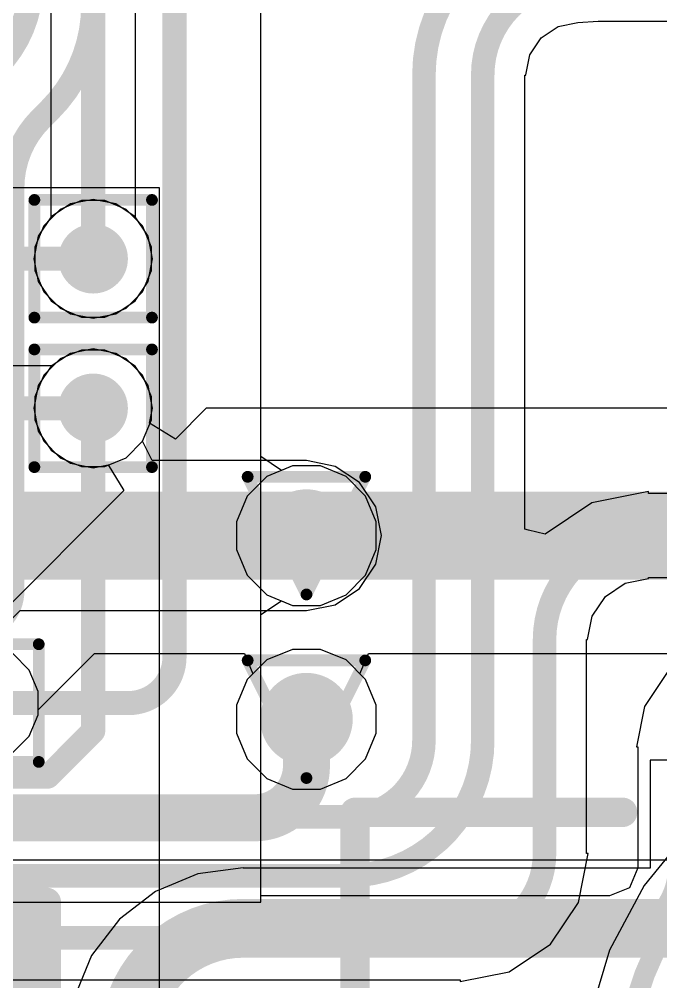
# Model space of a CAD drawing. Header units: inches. Extents: x -6 to 284, y -12 to 154.
# Drawn here: x 65.812 to 68.583, y -5.884 to -1.728 of the extents above; entities that cross this region are included whole.
import ezdxf

# ---------------------------------------------------------------- set-up
doc = ezdxf.new("R2010")
doc.units = ezdxf.units.IN
for name, color, linetype in [('Bottom Layer', 5, 'Continuous'), ('Drill Drawing', 1, 'Continuous'), ('GND-1', 16, 'Continuous'), ('GND-2', 90, 'Continuous'), ('GND-3', 216, 'Continuous'), ('GND-4', 54, 'Continuous'), ('PWR-1', 156, 'Continuous'), ('PWR-2', 130, 'Continuous'), ('Signal L1', 76, 'Continuous'), ('Signal L2', 6, 'Continuous'), ('Top Layer', 1, 'Continuous'), ('Top Overlay', 2, 'Continuous'), ('Top Paste', 8, 'Continuous'), ('Top Solder', 216, 'Continuous'), ('Via Holes', 16, 'Continuous')]:
    doc.layers.add(name, color=color, linetype=linetype)

# ---------------------------------------------------------------- blocks, each defined once
blk = doc.blocks.new('HDMI_101W_89')
at = {"layer": 'Top Overlay'}
for points in [[(-3.3021, 2.706, 0.127, 0.127, 0), (-2.1462, 2.706, 0.127, 0.127, 0)], [(-3.3021, 1.8961, 0.127, 0.127, 0), (-3.3021, 2.706, 0.127, 0.127, 0)]]:
    blk.add_lwpolyline(points, format="xyseb", dxfattribs=at)
for points in [[(-3.3338, 2.706, 0.0635, 0.0635, 1), (-3.2703, 2.706, 0.0635, 0.0635, 1)], [(-3.3338, 2.706, 0.0635, 0.0635, 1), (-3.2703, 2.706, 0.0635, 0.0635, 1)], [(-2.1779, 2.706, 0.0635, 0.0635, 1), (-2.1144, 2.706, 0.0635, 0.0635, 1)]]:
    blk.add_lwpolyline(points, format="xyseb", close=True, dxfattribs=at)
blk = doc.blocks.new('C___0402_326')
at = {"layer": 'Top Layer'}
for points in [[(-0.6985, -0.3175), (-0.6985, 0.3175), (-0.2413, 0.3175), (-0.2413, -0.3175)], [(0.2413, -0.3175), (0.2413, 0.3175), (0.6985, 0.3175), (0.6985, -0.3175)]]:
    blk.add_hatch(color=1, dxfattribs=at).paths.add_polyline_path(points)
at = {"layer": 'Top Paste'}
for points in [[(-0.6985, -0.3175), (-0.6985, 0.3175), (-0.2413, 0.3175), (-0.2413, -0.3175)], [(0.2413, -0.3175), (0.2413, 0.3175), (0.6985, 0.3175), (0.6985, -0.3175)]]:
    blk.add_hatch(color=8, dxfattribs=at).paths.add_polyline_path(points)
at = {"layer": 'Top Solder'}
for points in [[(-0.7585, -0.3775), (-0.7585, 0.3775), (-0.1813, 0.3775), (-0.1813, -0.3775)], [(0.1813, -0.3775), (0.1813, 0.3775), (0.7585, 0.3775), (0.7585, -0.3775)]]:
    blk.add_hatch(color=216, dxfattribs=at).paths.add_polyline_path(points)
at = {"layer": 'Top Overlay'}
for points in [[(-0.7874, 0.4064, 0.127, 0.127, 0), (-0.7874, -0.4064, 0.127, 0.127, 0)], [(-0.7874, 0.4064, 0.127, 0.127, 0), (-0.2794, 0.4064, 0.127, 0.127, 0)], [(0.2794, 0.4064, 0.127, 0.127, 0), (0.7874, 0.4064, 0.127, 0.127, 0)], [(0.7874, 0.4064, 0.127, 0.127, 0), (0.7874, -0.4064, 0.127, 0.127, 0)], [(-0.7874, -0.4064, 0.127, 0.127, 0), (-0.2794, -0.4064, 0.127, 0.127, 0)], [(0.2794, -0.4064, 0.127, 0.127, 0), (0.7874, -0.4064, 0.127, 0.127, 0)]]:
    blk.add_lwpolyline(points, format="xyseb", dxfattribs=at)
for points in [[(-0.8191, 0.4064, 0.0635, 0.0635, 1), (-0.7556, 0.4064, 0.0635, 0.0635, 1)], [(-0.8191, 0.4064, 0.0635, 0.0635, 1), (-0.7556, 0.4064, 0.0635, 0.0635, 1)], [(-0.3111, 0.4064, 0.0635, 0.0635, 1), (-0.2477, 0.4064, 0.0635, 0.0635, 1)], [(0.2477, 0.4064, 0.0635, 0.0635, 1), (0.3111, 0.4064, 0.0635, 0.0635, 1)], [(0.7556, 0.4064, 0.0635, 0.0635, 1), (0.8191, 0.4064, 0.0635, 0.0635, 1)], [(0.7556, 0.4064, 0.0635, 0.0635, 1), (0.8191, 0.4064, 0.0635, 0.0635, 1)], [(-0.8191, -0.4064, 0.0635, 0.0635, 1), (-0.7556, -0.4064, 0.0635, 0.0635, 1)], [(-0.8191, -0.4064, 0.0635, 0.0635, 1), (-0.7556, -0.4064, 0.0635, 0.0635, 1)], [(-0.3111, -0.4064, 0.0635, 0.0635, 1), (-0.2477, -0.4064, 0.0635, 0.0635, 1)], [(0.2477, -0.4064, 0.0635, 0.0635, 1), (0.3111, -0.4064, 0.0635, 0.0635, 1)], [(0.7556, -0.4064, 0.0635, 0.0635, 1), (0.8191, -0.4064, 0.0635, 0.0635, 1)], [(0.7556, -0.4064, 0.0635, 0.0635, 1), (0.8191, -0.4064, 0.0635, 0.0635, 1)]]:
    blk.add_lwpolyline(points, format="xyseb", close=True, dxfattribs=at)

msp = doc.modelspace()

# ---------------------------------------------------------------- hatches: boundary and pattern name
at = {"layer": 'Bottom Layer'}
h = msp.add_hatch(color=5, dxfattribs=at)
edge = h.paths.add_edge_path()
edge.add_arc((66.1318, -2.7623), 0.15, 0, 360)
h = msp.add_hatch(color=5, dxfattribs=at)
edge = h.paths.add_edge_path()
edge.add_arc((66.1318, -3.4078), 0.15, 0, 360)
h = msp.add_hatch(color=5, dxfattribs=at)
edge = h.paths.add_edge_path()
edge.add_arc((67.0531, -3.9576), 0.2, 0, 360)
h = msp.add_hatch(color=5, dxfattribs=at)
edge = h.paths.add_edge_path()
edge.add_arc((67.0531, -4.7502), 0.2, 0, 360)
at = {"layer": 'GND-1'}
h = msp.add_hatch(color=16, dxfattribs=at)
edge = h.paths.add_edge_path()
edge.add_arc((66.1318, -2.7623), 0.15, 0, 360)
h = msp.add_hatch(color=16, dxfattribs=at)
edge = h.paths.add_edge_path()
edge.add_arc((66.1318, -3.4078), 0.15, 0, 360)
h = msp.add_hatch(color=16, dxfattribs=at)
edge = h.paths.add_edge_path()
edge.add_arc((67.0531, -3.9576), 0.2, 0, 360)
h = msp.add_hatch(color=16, dxfattribs=at)
edge = h.paths.add_edge_path()
edge.add_arc((67.0531, -4.7502), 0.2, 0, 360)
at = {"layer": 'GND-2'}
h = msp.add_hatch(color=90, dxfattribs=at)
edge = h.paths.add_edge_path()
edge.add_arc((66.1318, -2.7623), 0.15, 0, 360)
h = msp.add_hatch(color=90, dxfattribs=at)
edge = h.paths.add_edge_path()
edge.add_arc((66.1318, -3.4078), 0.15, 0, 360)
h = msp.add_hatch(color=90, dxfattribs=at)
edge = h.paths.add_edge_path()
edge.add_arc((67.0531, -3.9576), 0.2, 0, 360)
h = msp.add_hatch(color=90, dxfattribs=at)
edge = h.paths.add_edge_path()
edge.add_arc((67.0531, -4.7502), 0.2, 0, 360)
at = {"layer": 'GND-3'}
h = msp.add_hatch(color=216, dxfattribs=at)
edge = h.paths.add_edge_path()
edge.add_arc((66.1318, -2.7623), 0.15, 0, 360)
h = msp.add_hatch(color=216, dxfattribs=at)
edge = h.paths.add_edge_path()
edge.add_arc((66.1318, -3.4078), 0.15, 0, 360)
h = msp.add_hatch(color=216, dxfattribs=at)
edge = h.paths.add_edge_path()
edge.add_arc((67.0531, -3.9576), 0.2, 0, 360)
h = msp.add_hatch(color=216, dxfattribs=at)
edge = h.paths.add_edge_path()
edge.add_arc((67.0531, -4.7502), 0.2, 0, 360)
at = {"layer": 'GND-4'}
h = msp.add_hatch(color=54, dxfattribs=at)
edge = h.paths.add_edge_path()
edge.add_arc((66.1318, -2.7623), 0.15, 0, 360)
h = msp.add_hatch(color=54, dxfattribs=at)
edge = h.paths.add_edge_path()
edge.add_arc((66.1318, -3.4078), 0.15, 0, 360)
h = msp.add_hatch(color=54, dxfattribs=at)
edge = h.paths.add_edge_path()
edge.add_arc((67.0531, -3.9576), 0.2, 0, 360)
h = msp.add_hatch(color=54, dxfattribs=at)
edge = h.paths.add_edge_path()
edge.add_arc((67.0531, -4.7502), 0.2, 0, 360)
at = {"layer": 'PWR-1'}
h = msp.add_hatch(color=156, dxfattribs=at)
edge = h.paths.add_edge_path()
edge.add_arc((66.1318, -2.7623), 0.15, 0, 360)
h = msp.add_hatch(color=156, dxfattribs=at)
edge = h.paths.add_edge_path()
edge.add_arc((66.1318, -3.4078), 0.15, 0, 360)
h = msp.add_hatch(color=156, dxfattribs=at)
edge = h.paths.add_edge_path()
edge.add_arc((67.0531, -3.9576), 0.2, 0, 360)
h = msp.add_hatch(color=156, dxfattribs=at)
edge = h.paths.add_edge_path()
edge.add_arc((67.0531, -4.7502), 0.2, 0, 360)
at = {"layer": 'PWR-2'}
h = msp.add_hatch(color=130, dxfattribs=at)
edge = h.paths.add_edge_path()
edge.add_arc((66.1318, -2.7623), 0.15, 0, 360)
h = msp.add_hatch(color=130, dxfattribs=at)
edge = h.paths.add_edge_path()
edge.add_arc((66.1318, -3.4078), 0.15, 0, 360)
h = msp.add_hatch(color=130, dxfattribs=at)
edge = h.paths.add_edge_path()
edge.add_arc((67.0531, -3.9576), 0.2, 0, 360)
h = msp.add_hatch(color=130, dxfattribs=at)
edge = h.paths.add_edge_path()
edge.add_arc((67.0531, -4.7502), 0.2, 0, 360)
at = {"layer": 'Signal L1'}
h = msp.add_hatch(color=76, dxfattribs=at)
edge = h.paths.add_edge_path()
edge.add_arc((66.1318, -2.7623), 0.15, 0, 360)
h = msp.add_hatch(color=76, dxfattribs=at)
edge = h.paths.add_edge_path()
edge.add_arc((66.1318, -3.4078), 0.15, 0, 360)
h = msp.add_hatch(color=76, dxfattribs=at)
edge = h.paths.add_edge_path()
edge.add_arc((67.0531, -3.9576), 0.2, 0, 360)
h = msp.add_hatch(color=76, dxfattribs=at)
edge = h.paths.add_edge_path()
edge.add_arc((67.0531, -4.7502), 0.2, 0, 360)
at = {"layer": 'Signal L2'}
h = msp.add_hatch(color=6, dxfattribs=at)
edge = h.paths.add_edge_path()
edge.add_arc((66.1318, -2.7623), 0.15, 0, 360)
h = msp.add_hatch(color=6, dxfattribs=at)
edge = h.paths.add_edge_path()
edge.add_arc((66.1318, -3.4078), 0.15, 0, 360)
h = msp.add_hatch(color=6, dxfattribs=at)
edge = h.paths.add_edge_path()
edge.add_arc((67.0531, -3.9576), 0.2, 0, 360)
h = msp.add_hatch(color=6, dxfattribs=at)
edge = h.paths.add_edge_path()
edge.add_arc((67.0531, -4.7502), 0.2, 0, 360)
at = {"layer": 'Top Layer'}
h = msp.add_hatch(color=1, dxfattribs=at)
edge = h.paths.add_edge_path()
edge.add_arc((66.1318, -2.7623), 0.15, 0, 360)
h = msp.add_hatch(color=1, dxfattribs=at)
edge = h.paths.add_edge_path()
edge.add_arc((66.1318, -3.4078), 0.15, 0, 360)
h = msp.add_hatch(color=1, dxfattribs=at)
edge = h.paths.add_edge_path()
edge.add_arc((67.0531, -3.9576), 0.2, 0, 360)
h = msp.add_hatch(color=1, dxfattribs=at)
edge = h.paths.add_edge_path()
edge.add_arc((67.0531, -4.7502), 0.2, 0, 360)
at = {"layer": 'Via Holes'}
h = msp.add_hatch(color=7, dxfattribs=at)
edge = h.paths.add_edge_path()
edge.add_arc((66.1318, -2.7623), 0.075, 0, 360)
h = msp.add_hatch(color=7, dxfattribs=at)
edge = h.paths.add_edge_path()
edge.add_arc((66.1318, -3.4078), 0.075, 0, 360)
h = msp.add_hatch(color=7, dxfattribs=at)
edge = h.paths.add_edge_path()
edge.add_arc((67.0531, -3.9576), 0.1, 0, 360)
h = msp.add_hatch(color=7, dxfattribs=at)
edge = h.paths.add_edge_path()
edge.add_arc((67.0531, -4.7502), 0.1, 0, 360)

# ---------------------------------------------------------------- linework, layer by layer
at = {"layer": 'Bottom Layer'}
for p, q in [((66.8562, -5.5408), (66.8562, -0.4943)), ((66.8562, -3.6165), (66.8562, -0.5073)), ((66.9451, -3.6759), (66.8562, -3.6165)), ((66.9931, -3.656), (66.9451, -3.6759)), ((67.1131, -3.656), (66.9931, -3.656)), ((67.2239, -3.7019), (67.1131, -3.656)), ((67.3088, -3.7868), (67.2239, -3.7019)), ((67.3547, -3.8976), (67.3088, -3.7868)), ((67.3547, -4.0176), (67.3547, -3.8976)), ((67.3088, -4.1285), (67.3547, -4.0176)), ((67.2239, -4.2133), (67.3088, -4.1285)), ((67.1131, -4.2592), (67.2239, -4.2133)), ((66.8562, -4.2988), (66.9451, -4.2394)), ((66.9451, -4.2394), (66.9931, -4.2592)), ((66.9931, -4.2592), (67.1131, -4.2592)), ((66.8562, -5.5131), (66.8562, -4.2988)), ((68.6114, -4.5486), (68.5131, -4.6957)), ((68.5131, -4.6957), (68.4785, -4.8693)), ((68.4785, -4.8693), (68.4838, -4.8693)), ((68.4838, -4.8693), (68.4838, -5.3918)), ((68.4838, -5.3918), (68.4483, -5.4776)), ((68.4838, -5.3918), (68.4838, -5.3918)), ((68.4483, -5.4776), (68.3625, -5.5131)), ((68.3625, -5.5131), (66.8562, -5.5131)), ((68.3625, -5.5131), (68.3625, -5.5131)), ((62.6215, -5.5408), (66.8562, -5.5408))]:
    msp.add_line(p, q, dxfattribs=at)
for points in [[(66.483, -4.4821, 0.1041, 0.1041, 0), (66.483, 1.6585, 0.1041, 0.1041, 0)], [(65.8631, -1.5707, 0.1067, 0.1067, -0.198912), (65.7126, -1.934, 0.1067, 0.1067, 0)], [(66.1318, -1.6676, 0.1041, 0.1041, -0.199131), (65.9441, -2.1202, 0.1041, 0.1041, 0)], [(65.9055, -2.1588, 0.1041, 0.1041, 0), (65.9441, -2.1202, 0.1041, 0.1041, 0)], [(65.7827, -2.4553, 0.1041, 0.1041, -0.198623), (65.9052, -2.1591, 0.1041, 0.1041, 0)], [(65.9052, -2.1591, 0.1041, 0.1041, -0.000278), (65.9055, -2.1588, 0.1041, 0.1041, 0)], [(65.7827, -4.1951, 0.1041, 0.1041, 0), (65.7827, -2.4553, 0.1041, 0.1041, 0)], [(65.7827, -4.1951, 0.1041, 0.1041, -0.414214), (65.6096, -4.3681, 0.1041, 0.1041, 0)], [(66.483, -4.4821, 0.1041, 0.1041, -0.414214), (66.2846, -4.6805, 0.1041, 0.1041, 0)], [(65.6426, -4.6805, 0.1041, 0.1041, 0), (66.2846, -4.6805, 0.1041, 0.1041, 0)], [(68.6651, -5.3918, 0.1016, 0.1016, -0.414214), (68.3625, -5.6944, 0.1016, 0.1016, 0)], [(63.2524, -5.6944, 0.1016, 0.1016, 0), (68.3625, -5.6944, 0.1016, 0.1016, 0)]]:
    msp.add_lwpolyline(points, format="xyseb", dxfattribs=at)
for points in [[(65.918, -2.1202, 0.0521, 0.0521, 1), (65.9701, -2.1202, 0.0521, 0.0521, 1)], [(65.918, -2.1202, 0.0521, 0.0521, 1), (65.9701, -2.1202, 0.0521, 0.0521, 1)], [(65.8791, -2.1591, 0.0521, 0.0521, 1), (65.9312, -2.1591, 0.0521, 0.0521, 1)], [(65.8791, -2.1591, 0.0521, 0.0521, 1), (65.9312, -2.1591, 0.0521, 0.0521, 1)], [(65.8795, -2.1588, 0.0521, 0.0521, 1), (65.9315, -2.1588, 0.0521, 0.0521, 1)], [(65.8795, -2.1588, 0.0521, 0.0521, 1), (65.9315, -2.1588, 0.0521, 0.0521, 1)], [(65.7566, -2.4553, 0.0521, 0.0521, 1), (65.8087, -2.4553, 0.0521, 0.0521, 1)], [(65.7566, -2.4553, 0.0521, 0.0521, 1), (65.8087, -2.4553, 0.0521, 0.0521, 1)], [(65.7566, -4.1951, 0.0521, 0.0521, 1), (65.8087, -4.1951, 0.0521, 0.0521, 1)], [(65.7566, -4.1951, 0.0521, 0.0521, 1), (65.8087, -4.1951, 0.0521, 0.0521, 1)], [(66.457, -4.4821, 0.0521, 0.0521, 1), (66.5091, -4.4821, 0.0521, 0.0521, 1)], [(66.457, -4.4821, 0.0521, 0.0521, 1), (66.5091, -4.4821, 0.0521, 0.0521, 1)], [(66.2586, -4.6805, 0.0521, 0.0521, 1), (66.3106, -4.6805, 0.0521, 0.0521, 1)], [(66.2586, -4.6805, 0.0521, 0.0521, 1), (66.3106, -4.6805, 0.0521, 0.0521, 1)], [(68.3371, -5.6944, 0.0508, 0.0508, 1), (68.3879, -5.6944, 0.0508, 0.0508, 1)], [(68.3371, -5.6944, 0.0508, 0.0508, 1), (68.3879, -5.6944, 0.0508, 0.0508, 1)]]:
    msp.add_lwpolyline(points, format="xyseb", close=True, dxfattribs=at)
at = {"layer": 'Drill Drawing'}
for points in [[(65.8778, -2.5083, 0.0508, 0.0508, 0), (66.3858, -2.5083, 0.0508, 0.0508, 0)], [(65.8778, -3.0163, 0.0508, 0.0508, 0), (65.8778, -2.5083, 0.0508, 0.0508, 0)], [(66.3858, -3.0163, 0.0508, 0.0508, 0), (66.3858, -2.5083, 0.0508, 0.0508, 0)], [(65.8778, -3.0163, 0.0508, 0.0508, 0), (66.3858, -3.0163, 0.0508, 0.0508, 0)], [(65.8778, -3.1538, 0.0508, 0.0508, 0), (66.3858, -3.1538, 0.0508, 0.0508, 0)], [(65.8778, -3.6618, 0.0508, 0.0508, 0), (65.8778, -3.1538, 0.0508, 0.0508, 0)], [(66.3858, -3.6618, 0.0508, 0.0508, 0), (66.3858, -3.1538, 0.0508, 0.0508, 0)], [(65.8778, -3.6618, 0.0508, 0.0508, 0), (66.3858, -3.6618, 0.0508, 0.0508, 0)], [(66.7991, -3.7036, 0.0508, 0.0508, 0), (67.3071, -3.7036, 0.0508, 0.0508, 0)], [(66.7991, -3.7036, 0.0508, 0.0508, 0), (67.0531, -4.2116, 0.0508, 0.0508, 0)], [(67.0531, -4.2116, 0.0508, 0.0508, 0), (67.3071, -3.7036, 0.0508, 0.0508, 0)], [(65.3886, -4.4265, 0.0508, 0.0508, 0), (65.8966, -4.4265, 0.0508, 0.0508, 0)], [(65.8966, -4.9345, 0.0508, 0.0508, 0), (65.8966, -4.4265, 0.0508, 0.0508, 0)], [(66.7991, -4.4962, 0.0508, 0.0508, 0), (67.3071, -4.4962, 0.0508, 0.0508, 0)], [(66.7991, -4.4962, 0.0508, 0.0508, 0), (67.0531, -5.0042, 0.0508, 0.0508, 0)], [(67.0531, -5.0042, 0.0508, 0.0508, 0), (67.3071, -4.4962, 0.0508, 0.0508, 0)], [(65.3886, -4.9345, 0.0508, 0.0508, 0), (65.8966, -4.9345, 0.0508, 0.0508, 0)]]:
    msp.add_lwpolyline(points, format="xyseb", dxfattribs=at)
for points in [[(65.8651, -2.5083, 0.0254, 0.0254, 1), (65.8905, -2.5083, 0.0254, 0.0254, 1)], [(65.8651, -2.5083, 0.0254, 0.0254, 1), (65.8905, -2.5083, 0.0254, 0.0254, 1)], [(66.3731, -2.5083, 0.0254, 0.0254, 1), (66.3985, -2.5083, 0.0254, 0.0254, 1)], [(66.3731, -2.5083, 0.0254, 0.0254, 1), (66.3985, -2.5083, 0.0254, 0.0254, 1)], [(65.8651, -3.0163, 0.0254, 0.0254, 1), (65.8905, -3.0163, 0.0254, 0.0254, 1)], [(65.8651, -3.0163, 0.0254, 0.0254, 1), (65.8905, -3.0163, 0.0254, 0.0254, 1)], [(66.3731, -3.0163, 0.0254, 0.0254, 1), (66.3985, -3.0163, 0.0254, 0.0254, 1)], [(66.3731, -3.0163, 0.0254, 0.0254, 1), (66.3985, -3.0163, 0.0254, 0.0254, 1)], [(65.8651, -3.1538, 0.0254, 0.0254, 1), (65.8905, -3.1538, 0.0254, 0.0254, 1)], [(65.8651, -3.1538, 0.0254, 0.0254, 1), (65.8905, -3.1538, 0.0254, 0.0254, 1)], [(66.3731, -3.1538, 0.0254, 0.0254, 1), (66.3985, -3.1538, 0.0254, 0.0254, 1)], [(66.3731, -3.1538, 0.0254, 0.0254, 1), (66.3985, -3.1538, 0.0254, 0.0254, 1)], [(65.8651, -3.6618, 0.0254, 0.0254, 1), (65.8905, -3.6618, 0.0254, 0.0254, 1)], [(65.8651, -3.6618, 0.0254, 0.0254, 1), (65.8905, -3.6618, 0.0254, 0.0254, 1)], [(66.3731, -3.6618, 0.0254, 0.0254, 1), (66.3985, -3.6618, 0.0254, 0.0254, 1)], [(66.3731, -3.6618, 0.0254, 0.0254, 1), (66.3985, -3.6618, 0.0254, 0.0254, 1)], [(66.7864, -3.7036, 0.0254, 0.0254, 1), (66.8118, -3.7036, 0.0254, 0.0254, 1)], [(66.7864, -3.7036, 0.0254, 0.0254, 1), (66.8118, -3.7036, 0.0254, 0.0254, 1)], [(67.2944, -3.7036, 0.0254, 0.0254, 1), (67.3198, -3.7036, 0.0254, 0.0254, 1)], [(67.2944, -3.7036, 0.0254, 0.0254, 1), (67.3198, -3.7036, 0.0254, 0.0254, 1)], [(67.0404, -4.2116, 0.0254, 0.0254, 1), (67.0658, -4.2116, 0.0254, 0.0254, 1)], [(67.0404, -4.2116, 0.0254, 0.0254, 1), (67.0658, -4.2116, 0.0254, 0.0254, 1)], [(65.8839, -4.4265, 0.0254, 0.0254, 1), (65.9093, -4.4265, 0.0254, 0.0254, 1)], [(65.8839, -4.4265, 0.0254, 0.0254, 1), (65.9093, -4.4265, 0.0254, 0.0254, 1)], [(66.7864, -4.4962, 0.0254, 0.0254, 1), (66.8118, -4.4962, 0.0254, 0.0254, 1)], [(66.7864, -4.4962, 0.0254, 0.0254, 1), (66.8118, -4.4962, 0.0254, 0.0254, 1)], [(67.2944, -4.4962, 0.0254, 0.0254, 1), (67.3198, -4.4962, 0.0254, 0.0254, 1)], [(67.2944, -4.4962, 0.0254, 0.0254, 1), (67.3198, -4.4962, 0.0254, 0.0254, 1)], [(65.8839, -4.9345, 0.0254, 0.0254, 1), (65.9093, -4.9345, 0.0254, 0.0254, 1)], [(65.8839, -4.9345, 0.0254, 0.0254, 1), (65.9093, -4.9345, 0.0254, 0.0254, 1)], [(67.0404, -5.0042, 0.0254, 0.0254, 1), (67.0658, -5.0042, 0.0254, 0.0254, 1)], [(67.0404, -5.0042, 0.0254, 0.0254, 1), (67.0658, -5.0042, 0.0254, 0.0254, 1)]]:
    msp.add_lwpolyline(points, format="xyseb", close=True, dxfattribs=at)
at = {"layer": 'GND-1'}
for p, q in [((66.0818, -2.5107), (65.9893, -2.549)), ((66.1818, -2.5107), (66.0818, -2.5107)), ((66.2743, -2.549), (66.1818, -2.5107)), ((65.9893, -2.549), (65.9185, -2.6198)), ((66.3451, -2.6198), (66.2743, -2.549)), ((65.9185, -2.6198), (65.8802, -2.7123)), ((66.3834, -2.7123), (66.3451, -2.6198)), ((65.8802, -2.7123), (65.8802, -2.8123)), ((66.3834, -2.8123), (66.3834, -2.7123)), ((65.8802, -2.8123), (65.9185, -2.9048)), ((66.3451, -2.9048), (66.3834, -2.8123)), ((65.9185, -2.9048), (65.9893, -2.9756)), ((66.2743, -2.9756), (66.3451, -2.9048)), ((65.9893, -2.9756), (66.0818, -3.0139)), ((66.1818, -3.0139), (66.2743, -2.9756)), ((66.0818, -3.0139), (66.1818, -3.0139)), ((66.0818, -3.1562), (65.9893, -3.1945)), ((66.1818, -3.1562), (66.0818, -3.1562)), ((66.2743, -3.1945), (66.1818, -3.1562)), ((65.9893, -3.1945), (65.9185, -3.2653)), ((66.3451, -3.2653), (66.2743, -3.1945)), ((65.9185, -3.2653), (65.8802, -3.3577)), ((66.3834, -3.3577), (66.3451, -3.2653)), ((65.8802, -3.3577), (65.8802, -3.4578)), ((66.3834, -3.4578), (66.3834, -3.3577)), ((65.8802, -3.4578), (65.9185, -3.5503)), ((66.3451, -3.5503), (66.3834, -3.4578)), ((65.9185, -3.5503), (65.9893, -3.6211)), ((66.2743, -3.6211), (66.3451, -3.5503)), ((65.9893, -3.6211), (66.0818, -3.6594)), ((66.1818, -3.6594), (66.2743, -3.6211)), ((66.9931, -3.656), (66.8823, -3.7019)), ((67.1131, -3.656), (66.9931, -3.656)), ((67.2239, -3.7019), (67.1131, -3.656)), ((66.0818, -3.6594), (66.1818, -3.6594)), ((66.8823, -3.7019), (66.7974, -3.7868)), ((67.3088, -3.7868), (67.2239, -3.7019)), ((66.7974, -3.7868), (66.7515, -3.8976)), ((67.3547, -3.8976), (67.3088, -3.7868)), ((66.7515, -3.8976), (66.7515, -4.0176)), ((67.3547, -4.0176), (67.3547, -3.8976)), ((66.7515, -4.0176), (66.7974, -4.1285)), ((67.3088, -4.1285), (67.3547, -4.0176)), ((66.7974, -4.1285), (66.8823, -4.2133)), ((67.2239, -4.2133), (67.3088, -4.1285)), ((66.8823, -4.2133), (66.9931, -4.2592)), ((67.1131, -4.2592), (67.2239, -4.2133)), ((66.9931, -4.2592), (67.1131, -4.2592)), ((65.8559, -4.538), (65.7852, -4.4672)), ((65.8942, -4.6305), (65.8559, -4.538)), ((65.8942, -4.7306), (65.8942, -4.6305)), ((65.8559, -4.823), (65.8942, -4.7306)), ((65.7852, -4.8938), (65.8559, -4.823))]:
    msp.add_line(p, q, dxfattribs=at)
at = {"layer": 'GND-2'}
for p, q in [((66.0818, -2.5107), (65.9893, -2.549)), ((66.1818, -2.5107), (66.0818, -2.5107)), ((66.2743, -2.549), (66.1818, -2.5107)), ((65.9893, -2.549), (65.9185, -2.6198)), ((66.3451, -2.6198), (66.2743, -2.549)), ((65.9185, -2.6198), (65.8802, -2.7123)), ((66.3834, -2.7123), (66.3451, -2.6198)), ((65.8802, -2.7123), (65.8802, -2.8123)), ((66.3834, -2.8123), (66.3834, -2.7123)), ((65.8802, -2.8123), (65.9185, -2.9048)), ((66.3451, -2.9048), (66.3834, -2.8123)), ((65.9185, -2.9048), (65.9893, -2.9756)), ((66.2743, -2.9756), (66.3451, -2.9048)), ((65.9893, -2.9756), (66.0818, -3.0139)), ((66.1818, -3.0139), (66.2743, -2.9756)), ((66.0818, -3.0139), (66.1818, -3.0139)), ((66.0818, -3.1562), (65.9893, -3.1945)), ((66.1818, -3.1562), (66.0818, -3.1562)), ((66.2743, -3.1945), (66.1818, -3.1562)), ((65.9893, -3.1945), (65.9185, -3.2653)), ((66.3451, -3.2653), (66.2743, -3.1945)), ((65.9185, -3.2653), (65.8802, -3.3577)), ((66.3834, -3.3577), (66.3451, -3.2653)), ((65.8802, -3.3577), (65.8802, -3.4578)), ((66.3834, -3.4578), (66.3834, -3.3577)), ((65.8802, -3.4578), (65.9185, -3.5503)), ((66.3451, -3.5503), (66.3834, -3.4578)), ((65.9185, -3.5503), (65.9893, -3.6211)), ((66.2743, -3.6211), (66.3451, -3.5503)), ((65.9893, -3.6211), (66.0818, -3.6594)), ((66.1818, -3.6594), (66.2743, -3.6211)), ((66.9931, -3.656), (66.8823, -3.7019)), ((67.1131, -3.656), (66.9931, -3.656)), ((67.2239, -3.7019), (67.1131, -3.656)), ((66.0818, -3.6594), (66.1818, -3.6594)), ((66.8823, -3.7019), (66.7974, -3.7868)), ((67.3088, -3.7868), (67.2239, -3.7019)), ((66.7974, -3.7868), (66.7515, -3.8976)), ((67.3547, -3.8976), (67.3088, -3.7868)), ((66.7515, -3.8976), (66.7515, -4.0176)), ((67.3547, -4.0176), (67.3547, -3.8976)), ((66.7515, -4.0176), (66.7974, -4.1285)), ((67.3088, -4.1285), (67.3547, -4.0176)), ((66.7974, -4.1285), (66.8823, -4.2133)), ((67.2239, -4.2133), (67.3088, -4.1285)), ((66.8823, -4.2133), (66.9931, -4.2592)), ((67.1131, -4.2592), (67.2239, -4.2133)), ((66.9931, -4.2592), (67.1131, -4.2592)), ((65.8559, -4.538), (65.7852, -4.4672)), ((65.8942, -4.6305), (65.8559, -4.538)), ((65.8942, -4.7306), (65.8942, -4.6305)), ((65.8559, -4.823), (65.8942, -4.7306)), ((65.7852, -4.8938), (65.8559, -4.823))]:
    msp.add_line(p, q, dxfattribs=at)
at = {"layer": 'GND-3'}
for p, q in [((66.0818, -2.5107), (65.9893, -2.549)), ((66.1818, -2.5107), (66.0818, -2.5107)), ((66.2743, -2.549), (66.1818, -2.5107)), ((65.9893, -2.549), (65.9185, -2.6198)), ((66.3451, -2.6198), (66.2743, -2.549)), ((65.9185, -2.6198), (65.8802, -2.7123)), ((66.3834, -2.7123), (66.3451, -2.6198)), ((65.8802, -2.7123), (65.8802, -2.8123)), ((66.3834, -2.8123), (66.3834, -2.7123)), ((65.8802, -2.8123), (65.9185, -2.9048)), ((66.3451, -2.9048), (66.3834, -2.8123)), ((65.9185, -2.9048), (65.9893, -2.9756)), ((66.2743, -2.9756), (66.3451, -2.9048)), ((65.9893, -2.9756), (66.0818, -3.0139)), ((66.1818, -3.0139), (66.2743, -2.9756)), ((66.0818, -3.0139), (66.1818, -3.0139)), ((66.0818, -3.1562), (65.9893, -3.1945)), ((66.1818, -3.1562), (66.0818, -3.1562)), ((66.2743, -3.1945), (66.1818, -3.1562)), ((65.9893, -3.1945), (65.9185, -3.2653)), ((66.3451, -3.2653), (66.2743, -3.1945)), ((65.9185, -3.2653), (65.8802, -3.3577)), ((66.3834, -3.3577), (66.3451, -3.2653)), ((65.8802, -3.3577), (65.8802, -3.4578)), ((66.3834, -3.4578), (66.3834, -3.3577)), ((65.8802, -3.4578), (65.9185, -3.5503)), ((66.3451, -3.5503), (66.3834, -3.4578)), ((65.9185, -3.5503), (65.9893, -3.6211)), ((66.2743, -3.6211), (66.3451, -3.5503)), ((65.9893, -3.6211), (66.0818, -3.6594)), ((66.1818, -3.6594), (66.2743, -3.6211)), ((66.9931, -3.656), (66.8823, -3.7019)), ((67.1131, -3.656), (66.9931, -3.656)), ((67.2239, -3.7019), (67.1131, -3.656)), ((66.0818, -3.6594), (66.1818, -3.6594)), ((66.8823, -3.7019), (66.7974, -3.7868)), ((67.3088, -3.7868), (67.2239, -3.7019)), ((66.7974, -3.7868), (66.7515, -3.8976)), ((67.3547, -3.8976), (67.3088, -3.7868)), ((66.7515, -3.8976), (66.7515, -4.0176)), ((67.3547, -4.0176), (67.3547, -3.8976)), ((66.7515, -4.0176), (66.7974, -4.1285)), ((67.3088, -4.1285), (67.3547, -4.0176)), ((66.7974, -4.1285), (66.8823, -4.2133)), ((67.2239, -4.2133), (67.3088, -4.1285)), ((66.8823, -4.2133), (66.9931, -4.2592)), ((67.1131, -4.2592), (67.2239, -4.2133)), ((66.9931, -4.2592), (67.1131, -4.2592)), ((65.8559, -4.538), (65.7852, -4.4672)), ((65.8942, -4.6305), (65.8559, -4.538)), ((65.8942, -4.7306), (65.8942, -4.6305)), ((65.8559, -4.823), (65.8942, -4.7306)), ((65.7852, -4.8938), (65.8559, -4.823))]:
    msp.add_line(p, q, dxfattribs=at)
at = {"layer": 'GND-4'}
for p, q in [((66.0818, -2.5107), (65.9893, -2.549)), ((66.1818, -2.5107), (66.0818, -2.5107)), ((66.2743, -2.549), (66.1818, -2.5107)), ((65.9893, -2.549), (65.9185, -2.6198)), ((66.3451, -2.6198), (66.2743, -2.549)), ((65.9185, -2.6198), (65.8802, -2.7123)), ((66.3834, -2.7123), (66.3451, -2.6198)), ((65.8802, -2.7123), (65.8802, -2.8123)), ((66.3834, -2.8123), (66.3834, -2.7123)), ((65.8802, -2.8123), (65.9185, -2.9048)), ((66.3451, -2.9048), (66.3834, -2.8123)), ((65.9185, -2.9048), (65.9893, -2.9756)), ((66.2743, -2.9756), (66.3451, -2.9048)), ((65.9893, -2.9756), (66.0818, -3.0139)), ((66.1818, -3.0139), (66.2743, -2.9756)), ((66.0818, -3.0139), (66.1818, -3.0139)), ((66.0818, -3.1562), (65.9893, -3.1945)), ((66.1818, -3.1562), (66.0818, -3.1562)), ((66.2743, -3.1945), (66.1818, -3.1562)), ((65.9893, -3.1945), (65.9185, -3.2653)), ((66.3451, -3.2653), (66.2743, -3.1945)), ((65.9185, -3.2653), (65.8802, -3.3577)), ((66.3834, -3.3577), (66.3451, -3.2653)), ((65.8802, -3.3577), (65.8802, -3.4578)), ((66.3834, -3.4578), (66.3834, -3.3577)), ((65.8802, -3.4578), (65.9185, -3.5503)), ((66.3451, -3.5503), (66.3834, -3.4578)), ((65.9185, -3.5503), (65.9893, -3.6211)), ((66.2743, -3.6211), (66.3451, -3.5503)), ((65.9893, -3.6211), (66.0818, -3.6594)), ((66.1818, -3.6594), (66.2743, -3.6211)), ((66.9931, -3.656), (66.8823, -3.7019)), ((67.1131, -3.656), (66.9931, -3.656)), ((67.2239, -3.7019), (67.1131, -3.656)), ((66.0818, -3.6594), (66.1818, -3.6594)), ((66.8823, -3.7019), (66.7974, -3.7868)), ((67.3088, -3.7868), (67.2239, -3.7019)), ((66.7974, -3.7868), (66.7515, -3.8976)), ((67.3547, -3.8976), (67.3088, -3.7868)), ((66.7515, -3.8976), (66.7515, -4.0176)), ((67.3547, -4.0176), (67.3547, -3.8976)), ((66.7515, -4.0176), (66.7974, -4.1285)), ((67.3088, -4.1285), (67.3547, -4.0176)), ((66.7974, -4.1285), (66.8823, -4.2133)), ((67.2239, -4.2133), (67.3088, -4.1285)), ((66.8823, -4.2133), (66.9931, -4.2592)), ((67.1131, -4.2592), (67.2239, -4.2133)), ((66.9931, -4.2592), (67.1131, -4.2592)), ((65.8559, -4.538), (65.7852, -4.4672)), ((65.8942, -4.6305), (65.8559, -4.538)), ((65.8942, -4.7306), (65.8942, -4.6305)), ((65.8559, -4.823), (65.8942, -4.7306)), ((65.7852, -4.8938), (65.8559, -4.823))]:
    msp.add_line(p, q, dxfattribs=at)
at = {"layer": 'PWR-1'}
for p, q in [((66.0336, -2.5253), (65.9504, -2.5809)), ((66.1318, -2.5058), (66.0336, -2.5253)), ((66.23, -2.5253), (66.1318, -2.5058)), ((66.3132, -2.5809), (66.23, -2.5253)), ((65.9504, -2.5809), (65.8948, -2.6641)), ((66.3688, -2.6641), (66.3132, -2.5809)), ((65.8948, -2.6641), (65.8753, -2.7623)), ((66.3883, -2.7623), (66.3688, -2.6641)), ((65.8753, -2.7623), (65.8948, -2.8605)), ((66.3688, -2.8605), (66.3883, -2.7623)), ((65.8948, -2.8605), (65.9504, -2.9437)), ((66.3132, -2.9437), (66.3688, -2.8605)), ((65.9504, -2.9437), (66.0336, -2.9993)), ((66.23, -2.9993), (66.3132, -2.9437)), ((66.0336, -2.9993), (66.1318, -3.0188)), ((66.1318, -3.0188), (66.23, -2.9993)), ((66.1318, -3.1513), (66.0336, -3.1708)), ((66.23, -3.1708), (66.1318, -3.1513)), ((66.0336, -3.1708), (65.9504, -3.2264)), ((66.3132, -3.2264), (66.23, -3.1708)), ((65.9504, -3.2264), (65.8948, -3.3096)), ((66.3688, -3.3096), (66.3132, -3.2264)), ((65.8948, -3.3096), (65.8753, -3.4078)), ((66.3883, -3.4078), (66.3688, -3.3096)), ((65.8753, -3.4078), (65.8948, -3.506)), ((66.3755, -3.4722), (66.3883, -3.4078)), ((66.6196, -3.4078), (66.4868, -3.5405)), ((69.8969, -3.4078), (66.6196, -3.4078)), ((66.4868, -3.5405), (66.3755, -3.4722)), ((65.8948, -3.506), (65.9504, -3.5892)), ((65.9504, -3.5892), (66.0336, -3.6448)), ((66.0336, -3.6448), (66.1318, -3.6643)), ((66.1318, -3.6643), (66.1962, -3.6515)), ((66.1962, -3.6515), (66.2646, -3.7628)), ((66.2646, -3.7628), (65.5936, -4.4338)), ((65.8942, -4.7094), (66.1378, -4.4659)), ((66.1378, -4.4659), (66.7851, -4.4659)), ((66.7851, -4.4659), (66.822, -4.5548)), ((67.2842, -4.5548), (67.3211, -4.4659)), ((67.3211, -4.4659), (69.264, -4.4659)), ((66.822, -4.5548), (66.7974, -4.5793)), ((67.3088, -4.5793), (67.2842, -4.5548)), ((66.7974, -4.5793), (66.7515, -4.6902)), ((67.3547, -4.6902), (67.3088, -4.5793)), ((66.7515, -4.6902), (66.7515, -4.8102)), ((67.3547, -4.8102), (67.3547, -4.6902)), ((65.8559, -4.823), (65.8942, -4.7306)), ((65.8942, -4.7306), (65.8942, -4.7094)), ((66.7515, -4.8102), (66.7974, -4.921)), ((67.3088, -4.921), (67.3547, -4.8102)), ((65.7852, -4.8938), (65.8559, -4.823)), ((66.7974, -4.921), (66.8823, -5.0059)), ((67.2239, -5.0059), (67.3088, -4.921)), ((66.8823, -5.0059), (66.9931, -5.0518)), ((67.1131, -5.0518), (67.2239, -5.0059)), ((66.9931, -5.0518), (67.1131, -5.0518))]:
    msp.add_line(p, q, dxfattribs=at)
msp.add_lwpolyline([(67.0531, -3.9576, 0.381, 0.381, 0), (79.8588, -3.9576, 0.381, 0.381, 0)], format="xyseb", dxfattribs=at)
msp.add_lwpolyline([(66.9579, -3.9576, 0.1905, 0.1905, 1), (67.1484, -3.9576, 0.1905, 0.1905, 1)], format="xyseb", close=True, dxfattribs=at)
at = {"layer": 'PWR-2'}
for p, q in [((66.4186, -2.4553), (63.9256, -2.4553)), ((66.4186, -6.5114), (66.4186, -2.4553)), ((66.9931, -3.656), (66.8823, -3.7019)), ((67.1131, -3.656), (66.9931, -3.656)), ((67.2239, -3.7019), (67.1131, -3.656)), ((66.8823, -3.7019), (66.7974, -3.7868)), ((67.3088, -3.7868), (67.2239, -3.7019)), ((66.7974, -3.7868), (66.7515, -3.8976)), ((67.3547, -3.8976), (67.3088, -3.7868)), ((66.7515, -3.8976), (66.7515, -4.0176)), ((67.3547, -4.0176), (67.3547, -3.8976)), ((66.7515, -4.0176), (66.7974, -4.1285)), ((67.3088, -4.1285), (67.3547, -4.0176)), ((66.7974, -4.1285), (66.8823, -4.2133)), ((67.2239, -4.2133), (67.3088, -4.1285)), ((66.8823, -4.2133), (66.9931, -4.2592)), ((67.1131, -4.2592), (67.2239, -4.2133)), ((66.9931, -4.2592), (67.1131, -4.2592)), ((66.9931, -4.4486), (66.8823, -4.4945)), ((67.1131, -4.4486), (66.9931, -4.4486)), ((67.2239, -4.4945), (67.1131, -4.4486)), ((66.8823, -4.4945), (66.7974, -4.5793)), ((67.3088, -4.5793), (67.2239, -4.4945)), ((66.7974, -4.5793), (66.7515, -4.6902)), ((67.3547, -4.6902), (67.3088, -4.5793)), ((66.7515, -4.6902), (66.7515, -4.8102)), ((67.3547, -4.8102), (67.3547, -4.6902)), ((66.7515, -4.8102), (66.7974, -4.921)), ((67.3088, -4.921), (67.3547, -4.8102)), ((66.7974, -4.921), (66.8823, -5.0059)), ((67.2239, -5.0059), (67.3088, -4.921)), ((66.8823, -5.0059), (66.9931, -5.0518)), ((67.1131, -5.0518), (67.2239, -5.0059)), ((66.9931, -5.0518), (67.1131, -5.0518)), ((62.9802, -5.3573), (73.0933, -5.3573))]:
    msp.add_line(p, q, dxfattribs=at)
for points in [[(62.9136, -2.7623, 0.1041, 0.1041, 0), (66.1318, -2.7623, 0.1041, 0.1041, 0)], [(66.1318, -4.8019, 0.1041, 0.1041, 0), (66.1318, -3.4078, 0.1041, 0.1041, 0)], [(65.9358, -4.9979, 0.1041, 0.1041, 0), (66.1318, -4.8019, 0.1041, 0.1041, 0)], [(63.0754, -4.9979, 0.1041, 0.1041, 0), (65.9358, -4.9979, 0.1041, 0.1041, 0)]]:
    msp.add_lwpolyline(points, format="xyseb", dxfattribs=at)
for points in [[(66.1058, -2.7623, 0.0521, 0.0521, 1), (66.1578, -2.7623, 0.0521, 0.0521, 1)], [(66.1058, -3.4078, 0.0521, 0.0521, 1), (66.1578, -3.4078, 0.0521, 0.0521, 1)], [(66.1058, -4.8019, 0.0521, 0.0521, 1), (66.1578, -4.8019, 0.0521, 0.0521, 1)], [(66.1058, -4.8019, 0.0521, 0.0521, 1), (66.1578, -4.8019, 0.0521, 0.0521, 1)], [(65.9098, -4.9979, 0.0521, 0.0521, 1), (65.9618, -4.9979, 0.0521, 0.0521, 1)], [(65.9098, -4.9979, 0.0521, 0.0521, 1), (65.9618, -4.9979, 0.0521, 0.0521, 1)]]:
    msp.add_lwpolyline(points, format="xyseb", close=True, dxfattribs=at)
at = {"layer": 'Signal L1'}
for p, q in [((68.1407, -1.7588), (68.2258, -1.7419)), ((68.2258, -1.7419), (68.313, -1.7367)), ((68.2258, -1.7419), (68.2258, -1.7419)), ((68.2258, -1.7419), (68.2258, -1.7419)), ((68.313, -1.7367), (79.8628, -1.7367)), ((68.0671, -1.808), (68.1407, -1.7588)), ((68.0179, -1.8817), (68.0671, -1.808)), ((68.0006, -1.9686), (68.0179, -1.8817)), ((67.9957, -1.9694), (68.0007, -1.9689)), ((67.9957, -3.9296), (67.9957, -1.9694)), ((68.0007, -1.9689), (68.0006, -1.9686)), ((68.5305, -3.7675), (68.2859, -3.8162)), ((68.5305, -3.7763), (68.5305, -3.7675)), ((72.0609, -3.7763), (68.5305, -3.7763)), ((68.2859, -3.8162), (68.0846, -3.9507)), ((68.0125, -3.9347), (67.9957, -3.9296)), ((68.0846, -3.9507), (68.0125, -3.9347)), ((68.4296, -4.1631), (68.5305, -4.1431)), ((68.5305, -4.1431), (68.5305, -4.1389)), ((68.5305, -4.1389), (72.0609, -4.1389)), ((68.3442, -4.2202), (68.4296, -4.1631)), ((68.287, -4.3057), (68.3442, -4.2202)), ((68.267, -4.4065), (68.287, -4.3057)), ((68.2628, -5.3296), (68.2628, -4.4065)), ((68.2628, -4.4065), (68.267, -4.4065)), ((68.6522, -5.2971), (68.5119, -5.468)), ((68.2279, -5.5413), (68.27, -5.3296)), ((68.27, -5.3296), (68.2628, -5.3296)), ((68.5119, -5.468), (68.3626, -5.7473)), ((68.1079, -5.7208), (68.2279, -5.5413)), ((67.9285, -5.8407), (68.1079, -5.7208)), ((68.3626, -5.7473), (68.2706, -6.0505)), ((67.7168, -5.8828), (67.9285, -5.8407)), ((64.1375, -5.8756), (67.7168, -5.8756)), ((67.7168, -5.8756), (67.7168, -5.8828))]:
    msp.add_line(p, q, dxfattribs=at)
for points in [[(67.5605, -1.9694, 0.1016, 0.1016, -0.412805), (68.2236, -1.3014, 0.1016, 0.1016, 0)], [(67.8145, -1.9692, 0.1016, 0.1016, -0.412322), (68.2243, -1.5554, 0.1016, 0.1016, 0)], [(67.5605, -1.9694, 0.1016, 0.1016, 0), (67.5605, -4.8421, 0.1016, 0.1016, 0)], [(67.8145, -1.9694, 0.1016, 0.1016, 0), (67.8145, -1.9692, 0.1016, 0.1016, 0)], [(67.8145, -1.9694, 0.1016, 0.1016, 0), (67.8145, -4.8421, 0.1016, 0.1016, 0)], [(68.0815, -4.4065, 0.1016, 0.1016, -0.414214), (68.5305, -3.9576, 0.1016, 0.1016, 0)], [(68.5305, -3.9576, 0.1016, 0.1016, 0), (72.0609, -3.9576, 0.1016, 0.1016, 0)], [(68.0815, -5.3296, 0.1016, 0.1016, 0), (68.0815, -4.4065, 0.1016, 0.1016, 0)], [(67.8145, -4.8421, 0.1016, 0.1016, -0.414214), (67.2306, -5.426, 0.1016, 0.1016, 0)], [(67.5605, -4.8421, 0.1016, 0.1016, -0.414214), (67.2306, -5.172, 0.1016, 0.1016, 0)], [(63.628, -5.172, 0.1016, 0.1016, 0), (67.2306, -5.172, 0.1016, 0.1016, 0)], [(68.0815, -5.3296, 0.1016, 0.1016, -0.414214), (67.7168, -5.6944, 0.1016, 0.1016, 0)], [(68.4188, -6.3657, 0.0889, 0.0889, -0.185316), (68.7878, -5.4045, 0.0889, 0.0889, 0)], [(63.628, -5.426, 0.1016, 0.1016, 0), (67.2306, -5.426, 0.1016, 0.1016, 0)], [(64.1375, -5.6944, 0.1016, 0.1016, 0), (67.7168, -5.6944, 0.1016, 0.1016, 0)]]:
    msp.add_lwpolyline(points, format="xyseb", dxfattribs=at)
for points in [[(67.5351, -1.9694, 0.0508, 0.0508, 1), (67.5859, -1.9694, 0.0508, 0.0508, 1)], [(67.5351, -1.9694, 0.0508, 0.0508, 1), (67.5859, -1.9694, 0.0508, 0.0508, 1)], [(67.7891, -1.9692, 0.0508, 0.0508, 1), (67.8399, -1.9692, 0.0508, 0.0508, 1)], [(67.7891, -1.9692, 0.0508, 0.0508, 1), (67.8399, -1.9692, 0.0508, 0.0508, 1)], [(67.7891, -1.9694, 0.0508, 0.0508, 1), (67.8399, -1.9694, 0.0508, 0.0508, 1)], [(67.7891, -1.9694, 0.0508, 0.0508, 1), (67.8399, -1.9694, 0.0508, 0.0508, 1)], [(68.5051, -3.9576, 0.0508, 0.0508, 1), (68.5559, -3.9576, 0.0508, 0.0508, 1)], [(68.5051, -3.9576, 0.0508, 0.0508, 1), (68.5559, -3.9576, 0.0508, 0.0508, 1)], [(68.0561, -4.4065, 0.0508, 0.0508, 1), (68.1069, -4.4065, 0.0508, 0.0508, 1)], [(68.0561, -4.4065, 0.0508, 0.0508, 1), (68.1069, -4.4065, 0.0508, 0.0508, 1)], [(67.5351, -4.8421, 0.0508, 0.0508, 1), (67.5859, -4.8421, 0.0508, 0.0508, 1)], [(67.5351, -4.8421, 0.0508, 0.0508, 1), (67.5859, -4.8421, 0.0508, 0.0508, 1)], [(67.7891, -4.8421, 0.0508, 0.0508, 1), (67.8399, -4.8421, 0.0508, 0.0508, 1)], [(67.7891, -4.8421, 0.0508, 0.0508, 1), (67.8399, -4.8421, 0.0508, 0.0508, 1)], [(67.2052, -5.172, 0.0508, 0.0508, 1), (67.256, -5.172, 0.0508, 0.0508, 1)], [(67.2052, -5.172, 0.0508, 0.0508, 1), (67.256, -5.172, 0.0508, 0.0508, 1)], [(68.0561, -5.3296, 0.0508, 0.0508, 1), (68.1069, -5.3296, 0.0508, 0.0508, 1)], [(68.0561, -5.3296, 0.0508, 0.0508, 1), (68.1069, -5.3296, 0.0508, 0.0508, 1)], [(67.2052, -5.426, 0.0508, 0.0508, 1), (67.256, -5.426, 0.0508, 0.0508, 1)], [(67.2052, -5.426, 0.0508, 0.0508, 1), (67.256, -5.426, 0.0508, 0.0508, 1)], [(67.6914, -5.6944, 0.0508, 0.0508, 1), (67.7422, -5.6944, 0.0508, 0.0508, 1)], [(67.6914, -5.6944, 0.0508, 0.0508, 1), (67.7422, -5.6944, 0.0508, 0.0508, 1)]]:
    msp.add_lwpolyline(points, format="xyseb", close=True, dxfattribs=at)
at = {"layer": 'Signal L2'}
for p, q in [((66.0818, -2.5107), (65.9893, -2.549)), ((66.1818, -2.5107), (66.0818, -2.5107)), ((66.2743, -2.549), (66.1818, -2.5107)), ((65.9893, -2.549), (65.9185, -2.6198)), ((66.3451, -2.6198), (66.2743, -2.549)), ((65.9185, -2.6198), (65.8802, -2.7123)), ((66.3834, -2.7123), (66.3451, -2.6198)), ((65.8802, -2.7123), (65.8802, -2.8123)), ((66.3834, -2.8123), (66.3834, -2.7123)), ((65.8802, -2.8123), (65.9185, -2.9048)), ((66.3451, -2.9048), (66.3834, -2.8123)), ((65.9185, -2.9048), (65.9893, -2.9756)), ((66.2743, -2.9756), (66.3451, -2.9048)), ((65.9893, -2.9756), (66.0818, -3.0139)), ((66.1818, -3.0139), (66.2743, -2.9756)), ((66.0818, -3.0139), (66.1818, -3.0139)), ((66.0818, -3.1562), (65.9893, -3.1945)), ((66.1818, -3.1562), (66.0818, -3.1562)), ((66.2743, -3.1945), (66.1818, -3.1562)), ((65.9893, -3.1945), (65.9185, -3.2653)), ((66.3451, -3.2653), (66.2743, -3.1945)), ((65.9185, -3.2653), (65.8802, -3.3577)), ((66.3834, -3.3577), (66.3451, -3.2653)), ((65.8802, -3.3577), (65.8802, -3.4578)), ((66.3834, -3.4578), (66.3834, -3.3577)), ((65.8802, -3.4578), (65.9185, -3.5503)), ((66.3451, -3.5503), (66.3834, -3.4578)), ((65.9185, -3.5503), (65.9893, -3.6211)), ((66.2743, -3.6211), (66.3451, -3.5503)), ((65.9893, -3.6211), (66.0818, -3.6594)), ((66.1818, -3.6594), (66.2743, -3.6211)), ((66.9931, -3.656), (66.8823, -3.7019)), ((67.1131, -3.656), (66.9931, -3.656)), ((67.2239, -3.7019), (67.1131, -3.656)), ((66.0818, -3.6594), (66.1818, -3.6594)), ((66.8823, -3.7019), (66.7974, -3.7868)), ((67.3088, -3.7868), (67.2239, -3.7019)), ((66.7974, -3.7868), (66.7515, -3.8976)), ((67.3547, -3.8976), (67.3088, -3.7868)), ((66.7515, -3.8976), (66.7515, -4.0176)), ((67.3547, -4.0176), (67.3547, -3.8976)), ((66.7515, -4.0176), (66.7974, -4.1285)), ((67.3088, -4.1285), (67.3547, -4.0176)), ((66.7974, -4.1285), (66.8823, -4.2133)), ((67.2239, -4.2133), (67.3088, -4.1285)), ((66.8823, -4.2133), (66.9931, -4.2592)), ((67.1131, -4.2592), (67.2239, -4.2133)), ((66.9931, -4.2592), (67.1131, -4.2592)), ((65.8559, -4.538), (65.7852, -4.4672)), ((65.8942, -4.6305), (65.8559, -4.538)), ((65.8942, -4.7306), (65.8942, -4.6305)), ((65.8559, -4.823), (65.8942, -4.7306)), ((65.7852, -4.8938), (65.8559, -4.823))]:
    msp.add_line(p, q, dxfattribs=at)
at = {"layer": 'Top Layer'}
for p, q in [((65.9492, -0.9211), (65.9492, -2.5891)), ((66.3144, -2.5891), (66.3144, -0.9211)), ((65.9492, -2.5891), (65.9185, -2.6198)), ((66.3451, -2.6198), (66.3144, -2.5891)), ((65.9185, -2.6198), (65.8802, -2.7123)), ((66.3834, -2.7123), (66.3451, -2.6198)), ((65.8802, -2.7123), (65.8802, -2.8123)), ((66.3834, -2.8123), (66.3834, -2.7123)), ((65.8802, -2.8123), (65.9185, -2.9048)), ((66.3451, -2.9048), (66.3834, -2.8123)), ((65.9185, -2.9048), (65.9893, -2.9756)), ((66.2743, -2.9756), (66.3451, -2.9048)), ((65.9893, -2.9756), (66.0818, -3.0139)), ((66.1818, -3.0139), (66.2743, -2.9756)), ((66.0818, -3.0139), (66.1818, -3.0139)), ((66.0818, -3.1562), (65.9893, -3.1945)), ((66.1818, -3.1562), (66.0818, -3.1562)), ((66.2743, -3.1945), (66.1818, -3.1562)), ((65.9893, -3.1945), (65.9586, -3.2252)), ((66.3451, -3.2653), (66.2743, -3.1945)), ((65.9586, -3.2252), (65.5228, -3.2252)), ((66.3834, -3.3577), (66.3451, -3.2653)), ((66.3834, -3.4578), (66.3834, -3.3577)), ((66.3451, -3.5503), (66.3834, -3.4578)), ((66.3872, -3.6339), (66.3451, -3.5503)), ((67.0531, -3.6339), (66.3872, -3.6339)), ((67.177, -3.6585), (67.0531, -3.6339)), ((67.282, -3.7287), (67.177, -3.6585)), ((67.3522, -3.8337), (67.282, -3.7287)), ((67.3768, -3.9576), (67.3522, -3.8337)), ((67.3522, -4.0815), (67.3768, -3.9576)), ((67.282, -4.1865), (67.3522, -4.0815)), ((67.177, -4.2567), (67.282, -4.1865)), ((67.0531, -4.2813), (67.177, -4.2567)), ((65.7438, -4.3539), (65.8163, -4.2813)), ((65.8163, -4.2813), (67.0531, -4.2813)), ((65.8559, -4.538), (65.7852, -4.4672)), ((65.8942, -4.6305), (65.8559, -4.538)), ((65.8942, -4.7306), (65.8942, -4.6305)), ((65.8559, -4.823), (65.8942, -4.7306)), ((65.7852, -4.8938), (65.8559, -4.823)), ((68.6102, -4.9263), (68.5381, -4.9263)), ((68.5381, -4.9263), (68.5381, -5.394)), ((66.7798, -5.3925), (66.584, -5.4182)), ((66.7798, -5.394), (66.7798, -5.3925)), ((68.5381, -5.394), (66.7798, -5.394)), ((66.584, -5.4182), (66.4016, -5.4938)), ((66.4016, -5.4938), (66.2449, -5.614)), ((66.2449, -5.614), (66.1247, -5.7707)), ((66.1247, -5.7707), (66.0491, -5.9531))]:
    msp.add_line(p, q, dxfattribs=at)
for points in [[(66.1318, -2.7623, 0.1041, 0.1041, 0), (66.1318, 0.0327, 0.1041, 0.1041, 0)], [(65.0599, -3.4078, 0.1041, 0.1041, 0), (66.1318, -3.4078, 0.1041, 0.1041, 0)], [(64.7704, -4.8694, 0.381, 0.381, 0), (65.6822, -3.9576, 0.381, 0.381, 0)], [(65.6822, -3.9576, 0.381, 0.381, 0), (67.0531, -3.9576, 0.381, 0.381, 0)], [(67.0531, -4.9522, 0.2032, 0.2032, 0), (67.0531, -4.7502, 0.2032, 0.2032, 0)], [(67.0531, -4.9522, 0.2032, 0.2032, -0.414214), (66.8294, -5.1759, 0.2032, 0.2032, 0)], [(65.5232, -5.3973, 0.2032, 0.2032, -0.414214), (65.7445, -5.1759, 0.2032, 0.2032, 0)], [(65.7445, -5.1759, 0.2032, 0.2032, 0), (66.8294, -5.1759, 0.2032, 0.2032, 0)], [(66.2838, -6.1489, 0.254, 0.254, -0.414214), (66.7798, -5.6529, 0.254, 0.254, 0)], [(66.7798, -5.6529, 0.254, 0.254, 0), (68.7127, -5.6529, 0.254, 0.254, 0)]]:
    msp.add_lwpolyline(points, format="xyseb", dxfattribs=at)
for points in [[(66.1058, -2.7623, 0.0521, 0.0521, 1), (66.1578, -2.7623, 0.0521, 0.0521, 1)], [(66.1058, -3.4078, 0.0521, 0.0521, 1), (66.1578, -3.4078, 0.0521, 0.0521, 1)], [(65.5869, -3.9576, 0.1905, 0.1905, 1), (65.7774, -3.9576, 0.1905, 0.1905, 1)], [(65.5869, -3.9576, 0.1905, 0.1905, 1), (65.7774, -3.9576, 0.1905, 0.1905, 1)], [(66.9579, -3.9576, 0.1905, 0.1905, 1), (67.1484, -3.9576, 0.1905, 0.1905, 1)], [(67.0023, -4.7502, 0.1016, 0.1016, 1), (67.1039, -4.7502, 0.1016, 0.1016, 1)], [(67.0023, -4.9522, 0.1016, 0.1016, 1), (67.1039, -4.9522, 0.1016, 0.1016, 1)], [(67.0023, -4.9522, 0.1016, 0.1016, 1), (67.1039, -4.9522, 0.1016, 0.1016, 1)], [(65.6937, -5.1759, 0.1016, 0.1016, 1), (65.7953, -5.1759, 0.1016, 0.1016, 1)], [(65.6937, -5.1759, 0.1016, 0.1016, 1), (65.7953, -5.1759, 0.1016, 0.1016, 1)], [(66.7786, -5.1759, 0.1016, 0.1016, 1), (66.8802, -5.1759, 0.1016, 0.1016, 1)], [(66.7786, -5.1759, 0.1016, 0.1016, 1), (66.8802, -5.1759, 0.1016, 0.1016, 1)], [(66.7163, -5.6529, 0.127, 0.127, 1), (66.8433, -5.6529, 0.127, 0.127, 1)], [(66.7163, -5.6529, 0.127, 0.127, 1), (66.8433, -5.6529, 0.127, 0.127, 1)]]:
    msp.add_lwpolyline(points, format="xyseb", close=True, dxfattribs=at)

# ---------------------------------------------------------------- block references
msp.add_blockref('HDMI_101W_89', (70.565, -7.8582))
at = {"rotation": 90}
msp.add_blockref('C___0402_326', (65.5232, -6.3282), dxfattribs=at)

doc.saveas('drawing.dxf')
